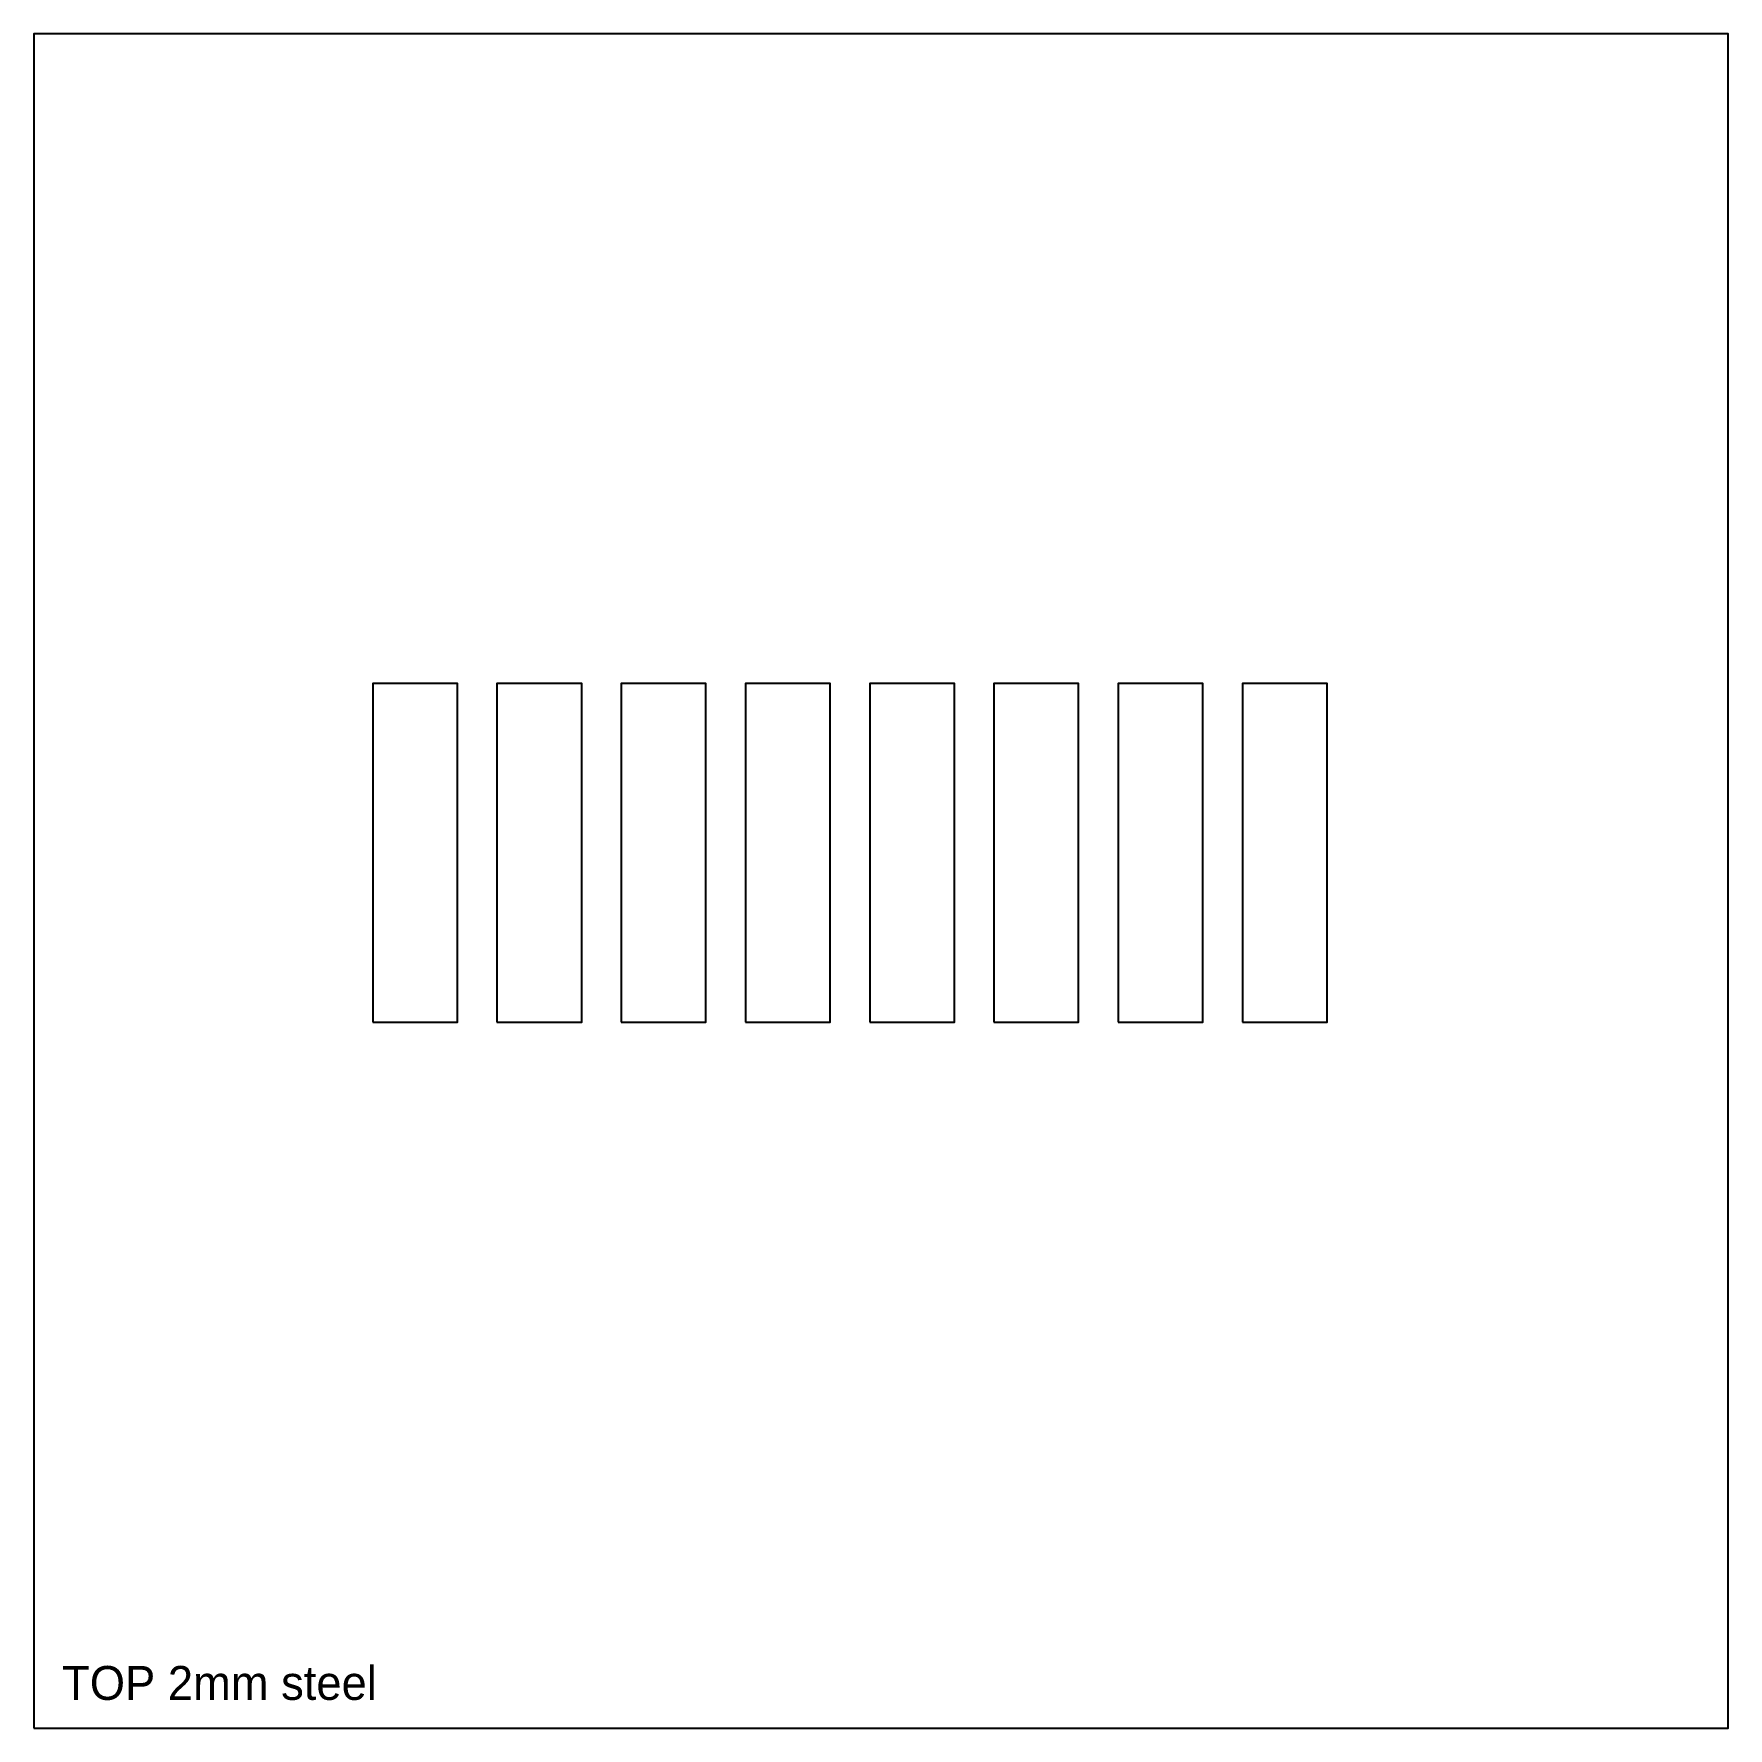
# Model space of a CAD drawing. Header units: millimetres. Extents: x 0 to 600, y 0 to 600.
import ezdxf

# ---------------------------------------------------------------- set-up
doc = ezdxf.new("R2010")
doc.units = ezdxf.units.MM
doc.layers.add('CUT', color=1, linetype='Continuous')
doc.layers.add('ENGRAVE', color=5, linetype='Continuous')

msp = doc.modelspace()

# ---------------------------------------------------------------- linework, layer by layer
at = {"layer": 'CUT'}
for points in [[(0, 0), (600, 0), (600, 600), (0, 600)], [(120, 250), (150, 250), (150, 370), (120, 370)], [(164, 250), (194, 250), (194, 370), (164, 370)], [(208, 250), (238, 250), (238, 370), (208, 370)], [(252, 250), (282, 250), (282, 370), (252, 370)], [(296, 250), (326, 250), (326, 370), (296, 370)], [(340, 250), (370, 250), (370, 370), (340, 370)], [(384, 250), (414, 250), (414, 370), (384, 370)], [(428, 250), (458, 250), (458, 370), (428, 370)]]:
    msp.add_lwpolyline(points, close=True, dxfattribs=at)

# ---------------------------------------------------------------- texts
at = {"layer": 'ENGRAVE'}
msp.add_text('TOP 2mm steel', height=12, dxfattribs=at).set_placement((10, 10))

doc.saveas('drawing.dxf')
